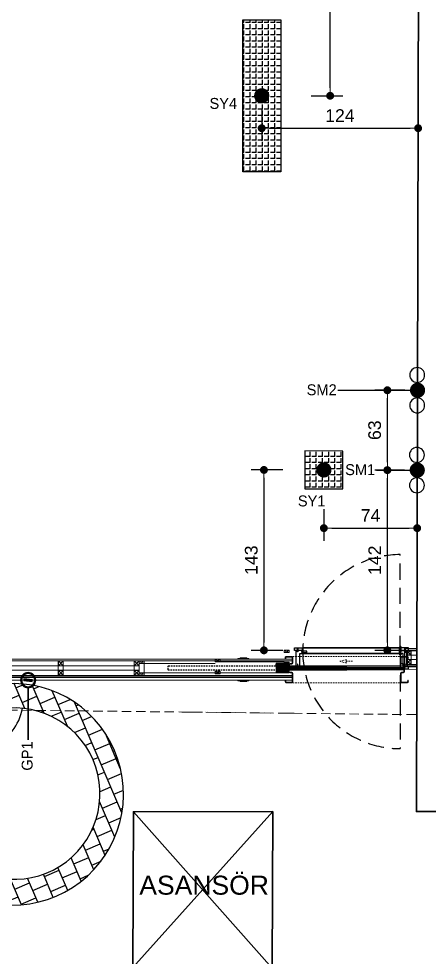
# Model space of a CAD drawing. Header units: centimetres. Extents: x 5488 to 20269, y -31398 to -19684.
# Drawn here: x 18247 to 18572, y -23039 to -22298 of the extents above; entities that cross this region are included whole.
import ezdxf
from ezdxf.enums import TextEntityAlignment as Align

# ---------------------------------------------------------------- set-up
doc = ezdxf.new("R2010")
doc.units = ezdxf.units.CM
doc.header["$PDMODE"] = 1
for name, pattern in [('( Hidden )', [0.375, 0.25, -0.125]), ('DASHDOT', [25.4, 12.7, -6.35, 0, -6.35]), ('DASHED', [0.75, 0.5, -0.25]), ('HIDDEN', [9.525, 6.35, -3.175]), ('HIDDENX2', [19.05, 12.7, -6.35]), ('Overhead', [3.96875, 2.38125, -1.5875])]:
    doc.linetypes.add(name, pattern=pattern)
for name, color, linetype in [('11_Glas', 7, 'Continuous'), ('3-OPN-XDR', 3, 'Continuous'), ('3-OPN-XDR-HARDWARE', 52, 'Continuous'), ('Normteile_KS', 8, 'Continuous'), ('S2000-002 Çizgi', 7, 'Continuous'), ('S2000-019 Su Tes İşaretler', 5, 'Continuous'), ('S2000-024 Gaz Tes İşaretler', 3, 'Continuous'), ('SIH', 4, 'Continuous'), ('SU', 152, 'Continuous'), ('wall', 4, 'Continuous')]:
    doc.layers.add(name, color=color, linetype=linetype)
for name, color, linetype, lineweight in [('a_electrical_equipment', 103, 'Continuous', 18), ('ELK', 1, 'Continuous', 35), ('GAZ', 200, 'Continuous', 25), ('xxx_Auto_Dograma_Cam', 153, 'Continuous', 0), ('xxx_Auto_Dograma_Metal', 157, 'Continuous', 0), ('xxx_Auto_Duvar_Alcipan', 51, 'Continuous', 0), ('xxx_Auto_Duvar_Duvar Gorunus 02', 251, 'Continuous', 9), ('xxx_Auto_Duvar_Duvar Plan Kesit', 7, 'Continuous', 30), ('xxx_Auto_Kaplama_Doğal Taş', 43, 'Continuous', 13), ('xxx_Auto_Kaplama_Paslanmaz', 163, 'Continuous', 0), ('xxx_Auto_Konstruksiyon_Metal', 141, 'Continuous', 0), ('xxx_Auto_Tasiyici_Kiris Silik', 252, 'Continuous', 13), ('xxx_Auto_Yardimci_Yazi', 7, 'Continuous', 9)]:
    doc.layers.add(name, color=color, linetype=linetype, lineweight=lineweight)
doc.styles.add('AUTOBAN', font='')
doc.styles.get("Standard").update_dxf_attribs({"font": 'arial.ttf'})
doc.styles.add('TAKSİM', font='GOTHIC.TTF', dxfattribs={"height": 20})
doc.styles.get('AUTOBAN').set_extended_font_data('Helvetica Normal Tr')
doc.dimstyles.new('AUTO_DIM_1-50', dxfattribs={"dimtxt": 10, "dimasz": 6.25, "dimexe": 10, "dimexo": 10, "dimgap": 5, "dimtad": 1, "dimdec": 0, "dimzin": 0, "dimdsep": 46, "dimtxsty": 'AUTOBAN', "dimblk": 'DOT', "dimcen": 5, "dimclrd": 256, "dimclre": 256, "dimclrt": 256, "dimadec": 0, "dimazin": 0, "dimtfac": 1, "dimtdec": 0, "dimtix": 1, "dimtofl": 0, "dimtmove": 1, "dimatfit": 3, "dimfxl": 15, "dimfxlon": 1, "dimtolj": 1, "dimtzin": 0, "dimlwd": -1, "dimlwe": -1, "dimarcsym": 0})

# ---------------------------------------------------------------- blocks, each defined once
blk = doc.blocks.new('926.20.803_p')
at = {"layer": '3-OPN-XDR-HARDWARE'}
for points in [[(-0.35, -0.61), (-0.35, -3.71), (-0.05, -3.71), (-0.05, -0.7)], [(0.35, -0.61), (0.35, -3.71), (0.05, -3.71), (0.05, -0.7)]]:
    blk.add_lwpolyline(points, dxfattribs=at)
for radius in [0.7, 0.4]:
    blk.add_circle((0, 0), radius, dxfattribs=at)
blk = doc.blocks.new('A$C73ad6b3e')
at = {"layer": '3-OPN-XDR', "color": 12, "linetype": 'HIDDENX2'}
for points in [[(-5.5, -1.36), (-5.5, 75.64, 0.414214), (-82.5, -1.36)], [(-5.5, -0.68), (-5.5, -77.68, -0.414214), (-82.5, -0.68)]]:
    blk.add_lwpolyline(points, format="xyb", dxfattribs=at)
at = {"layer": '3-OPN-XDR'}
for points in [[(-89, 0), (-89, 2), (-82.8, 2), (-82.8, 0)], [(-88, -12.5), (-84.8, -12.5), (-84.8, -2.42), (-82.8, -2.42), (-82.8, 0), (-88, 0)], [(-86.3, -1.25), (-86.7, -1.25), (-86.7, 1.25), (-86.3, 1.25)], [(-82.5, -2.42), (-5.7, -2.42), (-5.7, 2), (-82.5, 2)], [(-82.3, -2.22), (-5.9, -2.22), (-5.9, 1.8), (-82.3, 1.8)], [(1, 0), (1, 2), (-5, 2), (-5, 0)], [(0, -12.5), (-3.2, -12.5), (-3.2, -2.42), (-5, -2.42), (-5, 0), (0, 0)], [(-1.7, -1.5), (-1.3, -1.5), (-1.3, 1), (-1.7, 1)], [(-89, -12.5), (-84.8, -12.5), (-84.8, -14.5), (-89, -14.5)], [(-86.3, -11), (-86.7, -11), (-86.7, -13.5), (-86.3, -13.5)], [(1, -12.5), (-3.2, -12.5), (-3.2, -14.5), (1, -14.5)], [(-1.5, -11), (-1.9, -11), (-1.9, -13.5), (-1.5, -13.5)]]:
    blk.add_lwpolyline(points, close=True, dxfattribs=at)
at = {"layer": '3-OPN-XDR-HARDWARE', "linetype": 'DASHED'}
blk.add_lwpolyline([(-82.5, -2.21), (-82.8, -2.21), (-82.8, -0.01), (-82.5, -0.01)], close=True, dxfattribs=at)
blk.add_lwpolyline([(-82.5, -1.61), (-79.35, -1.61), (-79.35, -0.61), (-82.5, -0.61)], dxfattribs=at)
blk.add_arc((-82.8, -1.11), 0.6, 90, 270, dxfattribs=at)
at = {"xscale": -1}
blk.add_blockref('926.20.803_p', (-5.35, 2.61), dxfattribs=at)
at = {"rotation": 180}
blk.add_blockref('926.20.803_p', (-5.35, -3.03), dxfattribs=at)
blk = doc.blocks.new('A$C7E7D3E18')
at = {"layer": 'SIH', "linetype": 'Continuous', "const_width": 6}
blk.add_lwpolyline([(3, 6, 1), (9, 6, 1)], format="xyb", close=True, dxfattribs=at)
blk = doc.blocks.new('A$C6E87713E')
at = {"layer": 'S2000-019 Su Tes İşaretler'}
for centre in [(5.89, 6.3), (29.89, 6.3)]:
    blk.add_circle(centre, 5.89, dxfattribs=at)
blk.add_blockref('A$C7E7D3E18', (11.95, 0))
blk = doc.blocks.new('_DOT')
at = {"color": 0, "linetype": 'ByBlock', "lineweight": 0}
blk.add_line((-0.5, 0), (-1, 0), dxfattribs=at)
at = {"linetype": 'ByBlock', "lineweight": 0, "const_width": 0.5}
blk.add_lwpolyline([(-0.25, 0, 1), (0.25, 0, 1)], format="xyb", close=True, dxfattribs=at)
blk = doc.blocks.new('*D261')
at = {"transparency": 16777216}
for p, q in [((18552.11, -22654.15), (18528.46, -22654.15)), ((18538.46, -22790.28), (18538.46, -22660.4)), ((18551.84, -22796.53), (18528.46, -22796.53))]:
    blk.add_line(p, q, dxfattribs=at)
at = {"layer": 'Defpoints', "color": 0, "transparency": 16777216}
for p in [(18538.46, -22654.15), (18562.11, -22654.15), (18561.84, -22796.53)]:
    blk.add_point(p, dxfattribs=at)
at = {"transparency": 16777216, "xscale": 6.25, "yscale": 6.25, "zscale": 6.25}
for p, rotation in [((18538.46, -22654.15), 90), ((18538.46, -22796.53), 270)]:
    blk.add_blockref('_DOT', p, dxfattribs=dict(at, rotation=rotation))
at = {"transparency": 16777216, "insert": (18528.46, -22725.34), "char_height": 10, "attachment_point": 5, "rotation": 90, "style": 'AUTOBAN'}
blk.add_mtext('\\A1;142', dxfattribs=at)
blk = doc.blocks.new('*D262')
at = {"transparency": 16777216}
for p, q in [((18552.25, -22591.03), (18528.46, -22591.03)), ((18538.46, -22647.9), (18538.46, -22597.28)), ((18552.11, -22654.15), (18528.46, -22654.15))]:
    blk.add_line(p, q, dxfattribs=at)
at = {"layer": 'Defpoints', "color": 0, "transparency": 16777216}
for p in [(18538.46, -22591.03), (18562.25, -22591.03), (18562.11, -22654.15)]:
    blk.add_point(p, dxfattribs=at)
at = {"transparency": 16777216, "xscale": 6.25, "yscale": 6.25, "zscale": 6.25}
for p, rotation in [((18538.46, -22591.03), 90), ((18538.46, -22654.15), 270)]:
    blk.add_blockref('_DOT', p, dxfattribs=dict(at, rotation=rotation))
at = {"transparency": 16777216, "insert": (18528.46, -22622.59), "char_height": 10, "attachment_point": 5, "rotation": 90, "style": 'AUTOBAN'}
blk.add_mtext('\\A1;63', dxfattribs=at)
blk = doc.blocks.new('*D280')
at = {"transparency": 16777216}
for p, q in [((18439.13, -22368.97), (18439.13, -22393.97)), ((18562.78, -22368.97), (18562.78, -22393.97)), ((18445.38, -22383.97), (18556.53, -22383.97))]:
    blk.add_line(p, q, dxfattribs=at)
at = {"layer": 'Defpoints', "color": 0, "transparency": 16777216}
for p in [(18439.13, -22358.34), (18562.78, -22358.34), (18562.78, -22383.97)]:
    blk.add_point(p, dxfattribs=at)
at = {"transparency": 16777216, "xscale": 6.25, "yscale": 6.25, "zscale": 6.25, "rotation": 180}
blk.add_blockref('_DOT', (18439.13, -22383.97), dxfattribs=at)
at = {"transparency": 16777216, "xscale": 6.25, "yscale": 6.25, "zscale": 6.25}
blk.add_blockref('_DOT', (18562.78, -22383.97), dxfattribs=at)
at = {"transparency": 16777216, "insert": (18500.95, -22373.97), "char_height": 10, "attachment_point": 5, "style": 'AUTOBAN'}
blk.add_mtext('\\A1;124', dxfattribs=at)
blk = doc.blocks.new('*D281')
at = {"transparency": 16777216}
for p, q in [((18478.24, -22040.86), (18503.24, -22040.86)), ((18493.24, -22352.09), (18493.24, -22047.11)), ((18478.24, -22358.34), (18503.24, -22358.34))]:
    blk.add_line(p, q, dxfattribs=at)
at = {"layer": 'Defpoints', "color": 0, "transparency": 16777216}
for p in [(18439.13, -22040.86), (18493.24, -22040.86), (18439.13, -22358.34)]:
    blk.add_point(p, dxfattribs=at)
at = {"transparency": 16777216, "xscale": 6.25, "yscale": 6.25, "zscale": 6.25}
for p, rotation in [((18493.24, -22040.86), 90), ((18493.24, -22358.34), 270)]:
    blk.add_blockref('_DOT', p, dxfattribs=dict(at, rotation=rotation))
at = {"transparency": 16777216, "insert": (18483.24, -22199.6), "char_height": 10, "attachment_point": 5, "rotation": 90, "style": 'AUTOBAN'}
blk.add_mtext('\\A1;317', dxfattribs=at)
blk = doc.blocks.new('*D297')
at = {"transparency": 16777216}
for p, q in [((18488.29, -22684.96), (18488.29, -22709.96)), ((18562.06, -22684.96), (18562.06, -22709.96)), ((18494.54, -22699.96), (18555.81, -22699.96))]:
    blk.add_line(p, q, dxfattribs=at)
at = {"layer": 'Defpoints', "color": 0, "transparency": 16777216}
for p in [(18488.29, -22653.98), (18562.06, -22671.98), (18562.06, -22699.96)]:
    blk.add_point(p, dxfattribs=at)
at = {"transparency": 16777216, "xscale": 6.25, "yscale": 6.25, "zscale": 6.25, "rotation": 180}
blk.add_blockref('_DOT', (18488.29, -22699.96), dxfattribs=at)
at = {"transparency": 16777216, "xscale": 6.25, "yscale": 6.25, "zscale": 6.25}
blk.add_blockref('_DOT', (18562.06, -22699.96), dxfattribs=at)
at = {"transparency": 16777216, "insert": (18525.18, -22689.96), "char_height": 10, "attachment_point": 5, "style": 'AUTOBAN'}
blk.add_mtext('\\A1;74', dxfattribs=at)
blk = doc.blocks.new('*D298')
at = {"transparency": 16777216}
for p, q in [((18455.91, -22653.98), (18430.91, -22653.98)), ((18440.91, -22660.23), (18440.91, -22790.28)), ((18455.91, -22796.53), (18430.91, -22796.53))]:
    blk.add_line(p, q, dxfattribs=at)
at = {"layer": 'Defpoints', "color": 0, "transparency": 16777216}
for p in [(18488.29, -22653.98), (18440.91, -22796.53), (18561.84, -22796.53)]:
    blk.add_point(p, dxfattribs=at)
at = {"transparency": 16777216, "xscale": 6.25, "yscale": 6.25, "zscale": 6.25}
for p, rotation in [((18440.91, -22653.98), 90), ((18440.91, -22796.53), 270)]:
    blk.add_blockref('_DOT', p, dxfattribs=dict(at, rotation=rotation))
at = {"transparency": 16777216, "insert": (18430.91, -22725.26), "char_height": 10, "attachment_point": 5, "rotation": 90, "style": 'AUTOBAN'}
blk.add_mtext('\\A1;143', dxfattribs=at)
blk = doc.blocks.new('Disabled Alarm_Reset Button_Surface Mounted - Generic-19474262-Level 1 - Restaurant Restrooms Plan')
at = {"layer": 'a_electrical_equipment'}
for p, q in [((-42.5, 0), (42.5, 0)), ((-42.5, 0), (-42.5, -5)), ((42.5, -5), (-42.5, -5)), ((-25.1, -5), (-18.7, -5)), ((-25.1, -5), (-25.1, -10)), ((-18.7, -10), (-25.1, -10)), ((-23.2, -5), (-19.1, -5)), ((-19.1, -10), (-23.2, -10)), ((-19.1, -5), (-17, -5)), ((-17, -10), (-19.1, -10)), ((-18.7, -5), (-15.8, -5)), ((-18.7, -5), (-18.7, -10)), ((-15.8, -10), (-18.7, -10)), ((-17.6, -5), (-15.1, -5)), ((-15.1, -10), (-17.6, -10)), ((-17, -5), (-16.2, -5)), ((-16.2, -10), (-17, -10)), ((-15.8, -5), (-14.1, -5)), ((-15.8, -5), (-15.8, -10)), ((-14.1, -10), (-15.8, -10)), ((-15.1, -5), (-12.6, -5)), ((-12.6, -10), (-15.1, -10)), ((-15, -5), (-15, -10)), ((15, -10), (-15, -10)), ((-14.5, -5), (-3.9, -5)), ((-3.9, -5), (-14.5, -5)), ((-14.5, -10), (-3.9, -10)), ((-14.1, -5), (-13.5, -5)), ((-13.5, -10), (-14.1, -10)), ((-11.2, -5), (-9.8, -5)), ((-9.8, -10), (-11.2, -10)), ((-9.8, -5), (-6.1, -5)), ((-6.1, -10), (-9.8, -10)), ((-9.4, -5), (-2.9, -5)), ((-9.4, -5), (-8.3, -5)), ((-2.9, -10), (-9.4, -10)), ((-8.3, -10), (-9.4, -10)), ((-8.3, -5), (-5.9, -5)), ((-5.9, -10), (-8.3, -10)), ((-6.1, -5), (-2.5, -5)), ((-2.5, -10), (-6.1, -10)), ((-5.9, -5), (-4.1, -5)), ((-4.1, -10), (-5.9, -10)), ((-3.7, -5), (-2.9, -5)), ((-3.7, -5), (14.5, -5)), ((14.5, -5), (-3.7, -5)), ((-2.9, -10), (-3.7, -10)), ((-3.7, -10), (14.5, -10)), ((-2.9, -5), (-1.1, -5)), ((-1.1, -10), (-2.9, -10)), ((-2.5, -5), (-1.1, -5)), ((-1.1, -10), (-2.5, -10)), ((0.1, -5), (1.9, -5)), ((1.9, -10), (0.1, -10)), ((0.7, -5), (4.3, -5)), ((4.3, -10), (0.7, -10)), ((1.9, -5), (2.8, -5)), ((2.8, -10), (1.9, -10)), ((2.7, -5), (4.7, -5)), ((4.7, -10), (2.7, -10)), ((2.8, -5), (4.7, -5)), ((4.7, -10), (2.8, -10)), ((4.3, -5), (6.6, -5)), ((6.6, -10), (4.3, -10)), ((4.7, -5), (6.6, -5)), ((4.7, -5), (7.4, -5)), ((7.4, -10), (4.7, -10)), ((6.6, -10), (4.7, -10)), ((6.6, -5), (8, -5)), ((8, -10), (6.6, -10)), ((7.4, -5), (8.6, -5)), ((8.6, -10), (7.4, -10)), ((8, -5), (8.6, -5)), ((8.6, -10), (8, -10)), ((10.5, -5), (11.9, -5)), ((11.9, -10), (10.5, -10)), ((11.9, -5), (15.6, -5)), ((15.6, -10), (11.9, -10)), ((12.3, -5), (13.4, -5)), ((12.3, -5), (18.8, -5)), ((13.4, -10), (12.3, -10)), ((18.8, -10), (12.3, -10)), ((13.4, -5), (15.8, -5)), ((15.8, -10), (13.4, -10)), ((15, -10), (15, -5)), ((15.6, -5), (19.2, -5)), ((15.6, -5), (15.6, -10)), ((15.6, -5), (15.6, -10)), ((19.2, -10), (15.6, -10)), ((15.8, -5), (17.6, -5)), ((17.6, -10), (15.8, -10)), ((17.6, -5), (18.8, -5)), ((18.8, -10), (17.6, -10)), ((18.8, -5), (20.6, -5)), ((20.6, -10), (18.8, -10)), ((19.2, -5), (20.6, -5)), ((19.2, -5), (19.2, -10)), ((20.6, -10), (19.2, -10)), ((20.6, -5), (20.6, -10)), ((21.3, -5), (22.2, -5)), ((21.3, -5), (21.3, -10)), ((22.7, -10), (21.3, -10)), ((22.7, -5), (24.5, -5)), ((22.7, -5), (22.7, -10)), ((24.5, -10), (22.7, -10)), ((24.5, -5), (26.4, -5)), ((24.5, -5), (25.5, -5)), ((24.5, -5), (24.5, -10)), ((24.5, -5), (24.5, -10)), ((24.5, -5), (24.5, -10)), ((25.5, -10), (24.5, -10)), ((26.4, -10), (24.5, -10)), ((25.5, -5), (26.6, -5)), ((26.6, -10), (25.5, -10)), ((26.4, -5), (26.4, -10)), ((26.6, -5), (26.6, -10)), ((42.5, -5), (42.5, 0))]:
    blk.add_line(p, q, dxfattribs=at)
blk = doc.blocks.new('A$C468db187')
at = {"layer": '11_Glas', "linetype": 'Overhead', "ltscale": 0.5}
blk.add_lwpolyline([(-1.54, 7.81), (-99.59, 7.81), (-99.93, 8.15), (-99.93, 10.93), (-99.59, 11.28), (-1.54, 11.29)], dxfattribs=at)
at = {"layer": 'Normteile_KS'}
for p, q in [((-14.6, 11.58), (-4.19, 11.58)), ((-14.6, 7.52), (-4.19, 7.52))]:
    blk.add_line(p, q, dxfattribs=at)
for points in [[(-14.6, 11.29), (-14.3, 11.29), (-14.6, 11.58), (-14.6, 12.62), (-14.6, 12.62), (-4.19, 12.62), (-4.19, 11.58), (-4.49, 11.29)], [(-14.6, 7.82), (-14.3, 7.82), (-14.6, 7.52), (-14.6, 6.48), (-14.6, 6.48), (-4.19, 6.48), (-4.19, 7.52), (-4.49, 7.82)]]:
    blk.add_lwpolyline(points, close=True, dxfattribs=at)
at = {"layer": 'xxx_Auto_Dograma_Cam'}
for points in [[(86.43, 11), (41.48, 10.73), (-14.6, 10.73)], [(86.43, 10.34), (41.48, 10.11), (-14.6, 10.11)], [(86.43, 9.67), (41.48, 9.49), (-14.6, 9.49)], [(86.43, 9.01), (41.48, 8.87), (-14.6, 8.87)], [(86.39, 8.34), (41.48, 8.25), (-14.6, 8.25)]]:
    blk.add_lwpolyline(points, dxfattribs=at)
at = {"layer": 'xxx_Auto_Dograma_Metal'}
blk.add_lwpolyline([(41.48, 11.28), (-14.25, 11.28), (-14.6, 10.93), (-14.6, 8.15), (-14.25, 7.81), (41.48, 7.81), (86.09, 8.04), (86.43, 8.38), (86.43, 11.16), (86.09, 11.51)], close=True, dxfattribs=at)
at = {"layer": 'xxx_Auto_Kaplama_Paslanmaz'}
for p, q in [((-7.41, 16.58), (-7.41, 17.72)), ((-7.41, 16.58), (-6.89, 16.58)), ((-6.89, 16.58), (-6.89, 17.72)), ((-6.54, 18.59), (-2.07, 18.59)), ((-6.54, 18.07), (-2.07, 18.07)), ((-1.73, 17.72), (-1.73, 13.42)), ((-1.21, 17.72), (-1.21, 13.42)), ((83.79, 13.42), (83.79, 17.72)), ((84.31, 13.42), (84.31, 17.72)), ((84.66, 18.07), (89.13, 18.07)), ((85.78, 18.59), (89.13, 18.59)), ((89.47, 17.72), (89.47, 16.58)), ((89.99, 16.58), (89.47, 16.58)), ((89.99, 17.72), (89.99, 16.58)), ((-14.6, 13.31), (-4.19, 13.31)), ((-14.6, 13.3), (-14.6, 5.79)), ((-4.19, 13.31), (-4.19, 11.29)), ((-4.19, 7.82), (-4.19, 5.79)), ((-3.5, 13.07), (-2.07, 13.07)), ((-3.5, 13.07), (-3.5, 12.55)), ((-3.5, 12.55), (-2.07, 12.55)), ((86.09, 13.07), (84.66, 13.07)), ((86.09, 12.55), (84.66, 12.55)), ((86.09, 13.07), (86.09, 13.07)), ((86.43, 7.34), (86.43, 12.21)), ((86.43, 11.51), (86.95, 11.51)), ((86.95, 7.31), (86.95, 12.21)), ((-14.6, 5.79), (-4.19, 5.79)), ((-3.5, 6.31), (-2.07, 6.31)), ((-3.5, 6.31), (-3.5, 5.79)), ((-3.5, 5.79), (-2.07, 5.79)), ((-1.73, -1.13), (-1.73, 5.44)), ((-1.21, -1.13), (-1.21, 5.44)), ((83.79, -1.13), (83.79, 5.44)), ((84.31, -1.13), (84.31, 5.44)), ((84.66, 6.31), (86.09, 6.31)), ((84.66, 5.79), (86.09, 5.79)), ((86.43, 7.35), (86.95, 7.35)), ((86.43, 6.66), (86.43, 7.35)), ((86.95, 6.66), (86.95, 7.35)), ((-7.41, 0), (-7.41, -1.13)), ((-6.89, 0), (-6.89, -1.13)), ((-6.54, -1.48), (-2.07, -1.48)), ((-6.54, -2), (-2.07, -2)), ((89.13, -1.48), (84.66, -1.48)), ((89.13, -2), (84.66, -2)), ((89.47, 0), (89.47, -1.13)), ((89.99, 0), (89.47, 0)), ((89.99, 0), (89.99, -1.13))]:
    blk.add_line(p, q, dxfattribs=at)
at = {"layer": 'xxx_Auto_Kaplama_Paslanmaz', "linetype": 'Overhead', "ltscale": 0.5}
for p, q in [((-3.35, 18.59), (85.95, 18.59)), ((35.85, 14.87), (40.88, 16.22)), ((35.85, 14.87), (40.88, 13.52)), ((40.88, 13.52), (40.88, 16.22)), ((45.92, 14.87), (40.88, 14.87)), ((-3.35, -2), (85.95, -2))]:
    blk.add_line(p, q, dxfattribs=at)
at = {"layer": 'xxx_Auto_Kaplama_Paslanmaz'}
for centre, radius, start, end in [((-6.54, 17.72), 0.867, 90, 180.01379), ((-6.54, 17.72), 0.347, 90, 180.05755), ((-2.07, 17.72), 0.867, 359.98621, 90), ((-2.07, 17.72), 0.347, 359.94245, 90), ((84.66, 17.72), 0.867, 90, 180.01379), ((84.66, 17.72), 0.347, 90, 180.05755), ((89.13, 17.72), 0.867, 359.9862, 90), ((89.13, 17.72), 0.347, 359.94245, 90), ((-2.07, 13.42), 0.347, 270, 0), ((-2.07, 13.42), 0.867, 270, 0), ((84.66, 13.42), 0.867, 180, 270), ((84.66, 13.42), 0.347, 180, 270), ((86.09, 12.21), 0.867, 0, 90), ((86.09, 12.21), 0.347, 0, 90), ((-2.07, 5.44), 0.867, 0, 90), ((-2.07, 5.44), 0.347, 0, 90), ((84.66, 5.44), 0.867, 90, 180), ((84.66, 5.44), 0.347, 90, 180), ((86.09, 6.66), 0.867, 270, 0), ((86.09, 6.66), 0.347, 270, 0), ((-6.54, -1.13), 0.867, 179.98621, 270), ((-6.54, -1.13), 0.347, 179.94245, 270), ((-2.07, -1.13), 0.867, 270, 0.01379), ((-2.07, -1.13), 0.347, 270, 0.05755), ((84.66, -1.13), 0.867, 179.98621, 270), ((84.66, -1.13), 0.347, 179.94245, 270), ((89.13, -1.13), 0.347, 270, 0.05755), ((89.13, -1.13), 0.867, 270, 0.0138)]:
    blk.add_arc(centre, radius, start, end, dxfattribs=at)
at = {"layer": 'a_electrical_equipment', "xscale": -0.1000000000000001, "yscale": 0.1000000000000001, "zscale": 0.1000000000000001, "rotation": 180}
blk.add_blockref('Disabled Alarm_Reset Button_Surface Mounted - Generic-19474262-Level 1 - Restaurant Restrooms Plan', (-40.41, 16.61), dxfattribs=at)
at = {"layer": 'a_electrical_equipment', "xscale": 0.1000000000000001, "yscale": 0.1000000000000001, "zscale": 0.1000000000000001}
blk.add_blockref('Disabled Alarm_Reset Button_Surface Mounted - Generic-19474262-Level 1 - Restaurant Restrooms Plan', (-40.41, 0.02), dxfattribs=at)
blk = doc.blocks.new('servis')
at = {"layer": 'xxx_Auto_Duvar_Duvar Plan Kesit', "color": 7}
blk.add_lwpolyline([(0, 0), (-0.0049, -1.2365), (-1.1065, -1.2322), (-1.1017, -0.0019)], close=True, dxfattribs=at)
for points in [[(0, 0), (-1.1065, -1.2322)], [(-1.1017, -0.0019), (-0.0049, -1.2365)]]:
    blk.add_lwpolyline(points, dxfattribs=at)
blk = doc.blocks.new('A$Cb3d25d0a')
at = {"layer": 'xxx_Auto_Konstruksiyon_Metal', "lineweight": 20}
h = blk.add_hatch(color=256, dxfattribs=at)
h.dxf.hatch_style = 1
h.paths.add_polyline_path([(2, 2), (2, -2), (-2, -2), (-2, 2)])
h.paths.add_polyline_path([(1.88, 1.88), (-1.88, 1.88), (-1.88, -1.88), (1.88, -1.88)], flags=16)
for points in [[(2, -2), (2, 2), (-2, 2), (-2, -2)], [(1.88, -1.88), (1.88, 1.88), (-1.88, 1.88), (-1.88, -1.88)]]:
    blk.add_lwpolyline(points, close=True, dxfattribs=at)
for points in [[(1.88, -1.88), (-1.88, 1.88)], [(1.88, 1.88), (-1.88, -1.88)]]:
    blk.add_lwpolyline(points, dxfattribs=at)
blk = doc.blocks.new('A$C57eeb574')
at = {"layer": 'S2000-002 Çizgi'}
h = blk.add_hatch(dxfattribs=at)
h.set_pattern_fill('AR-B88', color=256, scale=0.0625, angle=-45, style=0)
h.set_pattern_definition([(315, (-3240.82, 9026.227), (8.980256, 8.980256), []), (45, (-3240.82, 9026.2274), (4.490128, 13.470384), [12.7, -12.7])])
edge = h.paths.add_edge_path()
edge.add_line((10.59, 69.52), (6.07, 65))
edge.add_line((6.07, 65), (17.12, 53.95))
edge.add_line((17.12, 53.95), (25.42, 58.56))
edge.add_line((25.42, 58.56), (27.26, 56.72))
edge.add_line((27.26, 56.72), (35.1, 64.56))
edge.add_arc((95.38, 95.38), 67.71, -117.07979, 207.07979, ccw=False)
edge.add_line((64.56, 35.1), (56.72, 27.26))
edge.add_line((56.72, 27.26), (58.56, 25.42))
edge.add_line((58.56, 25.42), (53.95, 17.12))
edge.add_line((53.95, 17.12), (65, 6.07))
edge.add_line((65, 6.07), (66.6, 7.68))
edge.add_line((66.6, 7.68), (69.52, 10.59))
edge.add_arc((94.46, 94.46), 87.5, 253.43689, 556.56311)
for p, q in [((10.59, 69.52), (6.07, 65)), ((65, 6.07), (6.07, 65)), ((35.1, 64.56), (27.26, 56.72)), ((25.42, 58.56), (17.12, 53.95)), ((27.26, 56.72), (25.42, 58.56)), ((64.56, 35.1), (56.72, 27.26)), ((58.56, 25.42), (53.95, 17.12)), ((56.72, 27.26), (58.56, 25.42)), ((69.52, 10.59), (65, 6.07))]:
    blk.add_line(p, q, dxfattribs=at)
at = {"layer": 'S2000-002 Çizgi', "color": 4}
for p, q in [((0.92, 59.84), (6.07, 65)), ((55.42, 0.92), (0.92, 55.42)), ((59.84, 0.92), (65, 6.07))]:
    blk.add_line(p, q, dxfattribs=at)
for points in [[(11.23, 55.42), (55.42, 11.23), (57.63, 13.44), (13.44, 57.63)], [(27.8, 38.85), (38.85, 27.8), (41.06, 30.01), (30.01, 41.06)]]:
    blk.add_lwpolyline(points, close=True, dxfattribs=at)
at = {"layer": 'S2000-002 Çizgi'}
blk.add_circle((37.01, 37.01), 10.42, dxfattribs=at)
for centre, radius, start, end in [((94.46, 94.46), 87.5, 253.43689, 196.56311), ((95.38, 95.38), 67.71, 242.92021, 207.07979), ((37, 151.91), 40.09, 257.71036, 12.28964)]:
    blk.add_arc(centre, radius, start, end, dxfattribs=at)
at = {"layer": 'S2000-002 Çizgi', "color": 4}
for centre, start, end in [((3.12, 57.63), 135, 225), ((57.63, 3.12), 225, 315)]:
    blk.add_arc(centre, 3.12, start, end, dxfattribs=at)
blk = doc.blocks.new('A$C965171db')
at = {"layer": 'GAZ'}
blk.add_hatch(color=256, dxfattribs=at).paths.add_polyline_path([(2.56, 6.25), (2.72, 4.95), (9.44, 5.75), (9.28, 7.05)])
at = {"layer": 'S2000-024 Gaz Tes İşaretler'}
h = blk.add_hatch(color=256, dxfattribs=at)
h.paths.add_polyline_path([(11.96, 6.71, 1), (0.04, 5.29, 1)])
h.paths.add_polyline_path([(11.21, 6.62, 1), (0.79, 5.38, 1)], flags=16)
at = {"layer": 'GAZ'}
for p, q in [((2.56, 6.25), (9.28, 7.05)), ((2.72, 4.95), (2.56, 6.25)), ((9.44, 5.75), (2.72, 4.95)), ((9.28, 7.05), (9.44, 5.75))]:
    blk.add_line(p, q, dxfattribs=at)
at = {"layer": 'S2000-024 Gaz Tes İşaretler'}
for radius in [6, 5.25]:
    blk.add_circle((6, 6), radius, dxfattribs=at)

msp = doc.modelspace()

# ---------------------------------------------------------------- hatches: boundary and pattern name
h = msp.add_hatch()
h.set_pattern_fill('ANGLE', color=256, scale=0.7, angle=90)
h.set_pattern_definition([(90, (446.3753, 15.2187), (-4.8895, -3e-13), [3.556, -1.3335]), (180, (446.3753, 15.2187), (3e-13, -4.8895), [3.556, -1.3335])])
h.paths.add_polyline_path([(18424.13, -22418.34), (18454.13, -22418.34), (18454.13, -22298.34), (18424.13, -22298.34)])
h = msp.add_hatch()
h.set_pattern_fill('ANGLE', color=256, scale=0.7, angle=90)
h.set_pattern_definition([(90, (0, 0), (-4.8895, -3e-13), [3.556, -1.3335]), (180, (0, 0), (3e-13, -4.8895), [3.556, -1.3335])])
h.paths.add_polyline_path([(18473.25, -22668.95), (18503.25, -22669.02), (18503.32, -22639.02), (18473.32, -22638.95)])

# ---------------------------------------------------------------- linework, layer by layer
for points in [[(18454.13, -22418.34), (18424.13, -22418.34), (18424.13, -22298.34), (18454.13, -22298.34)], [(18503.32, -22639.02), (18473.32, -22638.95), (18473.25, -22668.95), (18503.25, -22669.02)]]:
    msp.add_lwpolyline(points, close=True)
at = {"layer": 'ELK', "color": 3}
msp.add_line((18254.49, -22826.07), (18254.49, -22867.2), dxfattribs=at)
at = {"layer": 'SU'}
for p, q in [((18499.33, -22591.03), (18562.34, -22591.03)), ((18529.75, -22654.15), (18562.11, -22654.15))]:
    msp.add_line(p, q, dxfattribs=at)
at = {"layer": 'xxx_Auto_Duvar_Alcipan'}
for points in [[(18561.78, -22795.04), (18552, -22795.01), (18552, -22809.01), (18561.75, -22809.04)], [(18561.78, -22796.27), (18553.25, -22796.26), (18553.25, -22807.76), (18561.76, -22807.77)], [(18463.32, -22817.57), (18180.84, -22817.57), (18180.84, -22803.57), (18463.32, -22803.57)], [(18463.32, -22816.32), (18182.09, -22816.32), (18182.09, -22804.82), (18463.32, -22804.82)]]:
    msp.add_lwpolyline(points, dxfattribs=at)
at = {"layer": 'xxx_Auto_Duvar_Duvar Gorunus 02', "color": 6, "linetype": '( Hidden )', "ltscale": 30}
msp.add_lwpolyline([(18561.02, -22847.33), (17608.99, -22836.72)], dxfattribs=at)
at = {"layer": 'xxx_Auto_Duvar_Duvar Plan Kesit'}
msp.add_lwpolyline([(17084.85, -22081.2), (17085.12, -22068.94), (17371.12, -22061.47), (17370.69, -22091.14), (17383.68, -22091.38), (17384.22, -22062.02), (17587.9, -22057.89), (17586.43, -22139), (17598.51, -22139.21), (17599.96, -22058.28), (18563.5, -22038.28), (18561.49, -22923.93), (18640.77, -22923.93), (18640.24, -22701.09), (18651.04, -22701.04), (18650.98, -22673.72), (18639.25, -22673.75), (18639.62, -22633.61), (18620.69, -22633.85), (18626.35, -22334.51)], dxfattribs=at)
msp.add_lwpolyline([(18554.05, -22809.02), (18561.84, -22809.03), (18561.84, -22796.53), (18554.05, -22796.52)], close=True, dxfattribs=at)
msp.add_lwpolyline([(18554.05, -22809.02), (18561.84, -22809.03), (18561.84, -22796.53), (18554.05, -22796.52)], close=True, dxfattribs=at)
at = {"layer": 'xxx_Auto_Kaplama_Doğal Taş'}
msp.add_lwpolyline([(18180.34, -22812.32), (18180.34, -22818.07), (18463.32, -22818.07), (18463.32, -22820.07), (18178.34, -22820.07), (18178.34, -22812.32)], close=True, dxfattribs=at)
msp.add_lwpolyline([(18561.75, -22811.54), (18552, -22811.52), (18552.01, -22809.52), (18561.75, -22809.54)], dxfattribs=at)
at = {"layer": 'xxx_Auto_Konstruksiyon_Metal'}
for points in [[(18456.86, -22796.27), (18460.86, -22796.27), (18460.86, -22798.27), (18456.86, -22798.27)], [(18342.26, -22804.82), (18346.26, -22804.82), (18346.26, -22806.82), (18342.26, -22806.82)], [(18402.26, -22803.57), (18406.26, -22803.57), (18406.26, -22805.57), (18402.26, -22805.57)], [(18456.86, -22805.77), (18460.86, -22805.77), (18460.86, -22807.77), (18456.86, -22807.77)], [(18222.26, -22812.31), (18278.26, -22812.31), (18278.26, -22808.82), (18222.26, -22808.82)], [(18282.26, -22812.31), (18338.26, -22812.31), (18338.26, -22808.82), (18282.26, -22808.82)], [(18342.26, -22814.32), (18346.26, -22814.32), (18346.26, -22816.32), (18342.26, -22816.32)], [(18402.26, -22813.07), (18406.26, -22813.07), (18406.26, -22815.07), (18402.26, -22815.07)]]:
    msp.add_lwpolyline(points, close=True, dxfattribs=at)
for points in [[(18456.86, -22798.27), (18460.86, -22796.27)], [(18460.86, -22798.27), (18456.86, -22796.27)], [(18557.25, -22800.27), (18561.77, -22800.28)], [(18557.26, -22803.76), (18557.27, -22800.27)], [(18342.26, -22806.82), (18346.26, -22804.82)], [(18346.26, -22806.82), (18342.26, -22804.82)], [(18402.26, -22806.82), (18346.26, -22806.82), (18346.26, -22814.32), (18456.86, -22814.32)], [(18402.26, -22805.57), (18406.26, -22803.57)], [(18406.26, -22805.57), (18402.26, -22803.57)], [(18456.99, -22805.5), (18406.26, -22805.57)], [(18456.86, -22807.77), (18460.86, -22805.77)], [(18460.86, -22807.77), (18456.86, -22805.77)], [(18557.26, -22803.76), (18561.76, -22803.77)], [(18342.26, -22808.82), (18342.26, -22812.31)], [(18342.26, -22816.32), (18346.26, -22814.32)], [(18346.26, -22816.32), (18342.26, -22814.32)], [(18402.26, -22815.07), (18406.26, -22813.07)], [(18406.26, -22815.07), (18402.26, -22813.07)]]:
    msp.add_lwpolyline(points, dxfattribs=at)
at = {"layer": 'xxx_Auto_Tasiyici_Kiris Silik', "linetype": 'HIDDEN', "ltscale": 2}
msp.add_lwpolyline([(18375.97, -22845.26), (18464.97, -22846.26)], dxfattribs=at)

# ---------------------------------------------------------------- block references
for name, p, rotation in [('A$C7E7D3E18', (18433.13, -22352.34), 270), ('A$C7E7D3E18', (18482.29, -22647.98), 270), ('A$C57eeb574', (18119.64, -22962.88), 338.2068841797943)]:
    msp.add_blockref(name, p, dxfattribs=dict(rotation=rotation))
at = {"xscale": -1}
msp.add_blockref('A$C965171db', (18260.49, -22826.07), dxfattribs=at)
at = {"xscale": 100.0000000000002, "yscale": 100.0000000000002, "zscale": 100.0000000000002}
msp.add_blockref('servis', (18447.94, -22923.93), dxfattribs=at)
at = {"layer": 'wall', "color": 0, "linetype": 'DASHDOT', "xscale": -1, "rotation": 90}
for p in [(18568.34, -22573.08), (18568.11, -22636.2)]:
    msp.add_blockref('A$C6E87713E', p, dxfattribs=at)
at = {"layer": 'xxx_Auto_Kaplama_Doğal Taş'}
msp.add_blockref('A$C73ad6b3e', (18554.05, -22796.52), dxfattribs=at)
at = {"layer": 'xxx_Auto_Konstruksiyon_Metal', "xscale": -1}
for p in [(18555.25, -22798.27), (18280.26, -22806.82), (18340.26, -22806.82), (18555.26, -22805.76), (18280.26, -22814.31), (18340.26, -22814.31)]:
    msp.add_blockref('A$Cb3d25d0a', p, dxfattribs=at)
at = {"layer": 'xxx_Auto_Konstruksiyon_Metal'}
msp.add_blockref('A$C468db187', (18465.05, -22820.07), dxfattribs=at)

# ---------------------------------------------------------------- texts
at = {"layer": 'ELK', "color": 3, "style": 'TAKSİM'}
msp.add_text('GP1', height=8.64, rotation=90, dxfattribs=at).set_placement((18253.7, -22880.04), align=Align.MIDDLE)
at = {"layer": 'SU', "style": 'TAKSİM'}
for s, p in [('SY4', (18397.87, -22368.71)), ('SM2', (18474.68, -22594.95)), ('SM1', (18505.1, -22658.07)), ('SY1', (18467.72, -22682.79))]:
    msp.add_text(s, height=8.64, dxfattribs=at).set_placement(p)
at = {"layer": 'xxx_Auto_Yardimci_Yazi', "insert": (18342.39, -22974.59), "char_height": 15, "attachment_point": 1}
msp.add_mtext_dynamic_manual_height_columns('ASANSÖR', width=143.2309, gutter_width=12.5, heights=[0], dxfattribs=at)

# ---------------------------------------------------------------- dimensions: what is measured, and where the dimension line sits
for base, p1, p2, picture, middle in [((18493.24, -22040.86), (18439.13, -22358.34), (18439.13, -22040.86), '*D281', (18483.24, -22199.6)), ((18538.46, -22591.03), (18562.11, -22654.15), (18562.25, -22591.03), '*D262', (18528.46, -22622.59)), ((18440.91, -22796.53), (18488.29, -22653.98), (18561.84, -22796.53), '*D298', (18430.91, -22725.26)), ((18538.46, -22654.15), (18561.84, -22796.53), (18562.11, -22654.15), '*D261', (18528.46, -22725.34))]:
    dim = msp.add_linear_dim(base=base, p1=p1, p2=p2, angle=90, dimstyle='AUTO_DIM_1-50')
    dim.commit()
    dim.dimension.update_dxf_attribs({"geometry": picture, "text_midpoint": middle})
for base, p1, p2, picture, middle in [((18562.78, -22383.97), (18439.13, -22358.34), (18562.78, -22358.34), '*D280', (18500.95, -22373.97)), ((18562.06, -22699.96), (18488.29, -22653.98), (18562.06, -22671.98), '*D297', (18525.18, -22689.96))]:
    dim = msp.add_linear_dim(base=base, p1=p1, p2=p2, dimstyle='AUTO_DIM_1-50')
    dim.commit()
    dim.dimension.update_dxf_attribs({"geometry": picture, "text_midpoint": middle})

doc.saveas('drawing.dxf')
